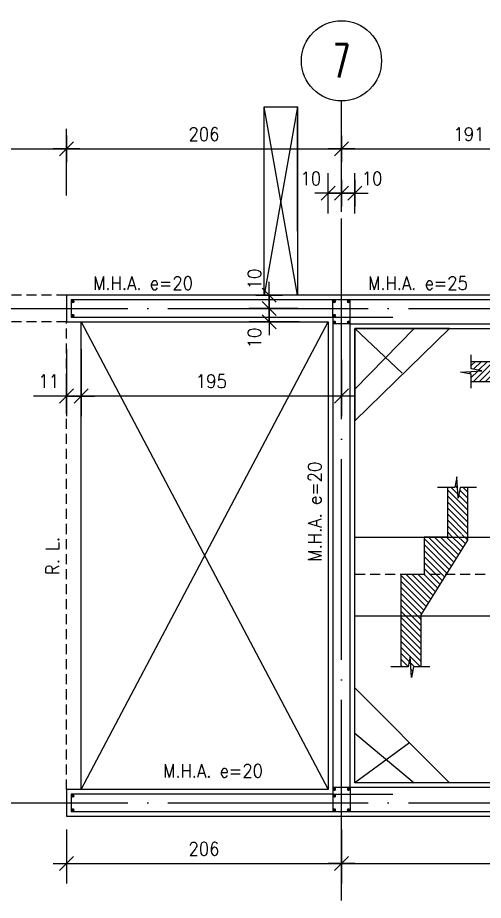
# Model space of a CAD drawing. Extents: x 2734 to 11344, y 4059 to 11529.
# Drawn here: x 5635 to 5984, y 5455 to 6115 of the extents above; entities that cross this region are included whole.
import ezdxf
from ezdxf.enums import TextEntityAlignment as Align

# ---------------------------------------------------------------- set-up
doc = ezdxf.new("R2010")
doc.units = 0
doc.header["$LTSCALE"] = 60
doc.header["$PDMODE"] = 1
doc.linetypes.add('EJES', pattern=[3, 2.5, -0.25, 0, -0.25])
doc.linetypes.add('HIDDEN2', pattern=[0.1875, 0.125, -0.0625])
doc.layers.get('0').update_dxf_attribs({"linetype": 'CONTINUOUS'})
doc.layers.get('DEFPOINTS').update_dxf_attribs({"linetype": 'CONTINUOUS'})
for name, color, linetype in [('CAJAP', 3, 'HIDDEN2'), ('COTAS', 3, 'CONTINUOUS'), ('CRUCES', 9, 'CONTINUOUS'), ('EJES', 1, 'EJES'), ('MALLA', 1, 'CONTINUOUS'), ('MUROS', 4, 'CONTINUOUS'), ('REFUERZOS', 3, 'HIDDEN2'), ('SECCION', 1, 'CONTINUOUS'), ('SHAFT', 1, 'CONTINUOUS'), ('TEXTOS', 2, 'CONTINUOUS'), ('VIGAS', 2, 'CONTINUOUS')]:
    doc.layers.add(name, color=color, linetype=linetype)
doc.styles.add('COTAS', font='romans.shx', dxfattribs={"width": 0.9})
doc.styles.add('ROMANS', font='romans.shx', dxfattribs={"width": 0.9, "height": 10})
doc.dimstyles.new('50', dxfattribs={"dimtxt": 10, "dimasz": 1, "dimexe": 15, "dimexo": 0, "dimgap": 6, "dimtad": 1, "dimdec": 8, "dimdsep": 46, "dimtxsty": 'COTAS', "dimblk": '$COTA$', "dimcen": 0.09, "dimdle": 10, "dimclrd": 256, "dimclre": 256, "dimclrt": 2, "dimadec": 0, "dimazin": 0, "dimtfac": 1, "dimtdec": 8, "dimtmove": 0, "dimatfit": 2, "dimfxl": 35, "dimfxlon": 1, "dimtolj": 1, "dimarcsym": 0})

# ---------------------------------------------------------------- blocks, each defined once
blk = doc.blocks.new('$COTA$')
at = {"layer": 'COTAS'}
for p, q in [((0, -10), (0, 10)), ((10, 0), (-10, 0)), ((5.3, 5.3), (-5.3, -5.3))]:
    blk.add_line(p, q, dxfattribs=at)
blk = doc.blocks.new('*D24')
at = {"layer": 'COTAS', "lineweight": -2, "transparency": 16777216}
for p, q in [((5671.46, 5507.7), (5671.46, 5467.31)), ((5877.46, 5507.7), (5877.46, 5467.31)), ((5672.46, 5482.31), (5876.46, 5482.31))]:
    blk.add_line(p, q, dxfattribs=at)
at = {"layer": 'DEFPOINTS', "color": 0, "transparency": 16777216}
for p in [(5671.46, 5507.7), (5877.46, 5507.7), (5877.46, 5482.31)]:
    blk.add_point(p, dxfattribs=at)
at = {"layer": 'COTAS', "lineweight": -2, "transparency": 16777216, "rotation": 180}
blk.add_blockref('$COTA$', (5671.46, 5482.31), dxfattribs=at)
at = {"layer": 'COTAS', "lineweight": -2, "transparency": 16777216}
blk.add_blockref('$COTA$', (5877.46, 5482.31), dxfattribs=at)
at = {"layer": 'COTAS', "color": 2, "transparency": 16777216, "insert": (5774.46, 5493.31), "char_height": 10, "attachment_point": 5, "style": 'COTAS'}
blk.add_mtext('\\A1;206', dxfattribs=at)
blk = doc.blocks.new('*D34')
at = {"layer": 'COTAS', "lineweight": -2, "transparency": 16777216}
for p, q in [((5877.46, 5502.7), (5877.46, 5467.31)), ((6317.46, 5502.7), (6317.46, 5467.31)), ((5878.46, 5482.31), (6316.46, 5482.31))]:
    blk.add_line(p, q, dxfattribs=at)
at = {"layer": 'DEFPOINTS', "color": 0, "transparency": 16777216}
for p in [(5877.46, 5502.7), (6317.46, 5502.7), (6317.46, 5482.31)]:
    blk.add_point(p, dxfattribs=at)
at = {"layer": 'COTAS', "lineweight": -2, "transparency": 16777216, "rotation": 180}
blk.add_blockref('$COTA$', (5877.46, 5482.31), dxfattribs=at)
at = {"layer": 'COTAS', "lineweight": -2, "transparency": 16777216}
blk.add_blockref('$COTA$', (6317.46, 5482.31), dxfattribs=at)
at = {"layer": 'COTAS', "color": 2, "transparency": 16777216, "insert": (6097.46, 5493.31), "char_height": 10, "attachment_point": 5, "style": 'COTAS'}
blk.add_mtext('\\A1;440', dxfattribs=at)
blk = doc.blocks.new('*D62')
at = {"layer": 'COTAS', "lineweight": -2, "transparency": 16777216}
for p, q in [((5671.46, 5982.23), (5671.46, 6032.23)), ((5877.46, 5982.23), (5877.46, 6032.23)), ((5672.46, 6017.23), (5876.46, 6017.23))]:
    blk.add_line(p, q, dxfattribs=at)
at = {"layer": 'DEFPOINTS', "color": 0, "transparency": 16777216}
for p in [(5877.46, 6017.23), (5671.46, 5972.4), (5877.46, 5972.07)]:
    blk.add_point(p, dxfattribs=at)
at = {"layer": 'COTAS', "lineweight": -2, "transparency": 16777216, "rotation": 180}
blk.add_blockref('$COTA$', (5671.46, 6017.23), dxfattribs=at)
at = {"layer": 'COTAS', "lineweight": -2, "transparency": 16777216}
blk.add_blockref('$COTA$', (5877.46, 6017.23), dxfattribs=at)
at = {"layer": 'COTAS', "color": 2, "transparency": 16777216, "insert": (5774.46, 6028.23), "char_height": 10, "attachment_point": 5, "style": 'COTAS'}
blk.add_mtext('\\A1;206', dxfattribs=at)
blk = doc.blocks.new('*D63')
at = {"layer": 'COTAS', "lineweight": -2, "transparency": 16777216}
for p, q in [((5877.46, 5982.23), (5877.46, 6032.23)), ((6068.46, 5982.23), (6068.46, 6032.23)), ((5878.46, 6017.23), (6067.46, 6017.23))]:
    blk.add_line(p, q, dxfattribs=at)
at = {"layer": 'DEFPOINTS', "color": 0, "transparency": 16777216}
for p in [(6068.46, 6017.23), (5877.46, 5972.07), (6068.46, 5972.4)]:
    blk.add_point(p, dxfattribs=at)
at = {"layer": 'COTAS', "lineweight": -2, "transparency": 16777216, "rotation": 180}
blk.add_blockref('$COTA$', (5877.46, 6017.23), dxfattribs=at)
at = {"layer": 'COTAS', "lineweight": -2, "transparency": 16777216}
blk.add_blockref('$COTA$', (6068.46, 6017.23), dxfattribs=at)
at = {"layer": 'COTAS', "color": 2, "transparency": 16777216, "insert": (5972.96, 6028.23), "char_height": 10, "attachment_point": 5, "style": 'COTAS'}
blk.add_mtext('\\A1;191', dxfattribs=at)
blk = doc.blocks.new('$EJE$')
at = {"color": 6}
blk.add_circle((0, 0), 30, dxfattribs=at)
at = {"color": 6, "style": 'COTAS', "width": 0.6}
blk.add_attdef('EJE', text='', height=25, dxfattribs=at).set_placement((0, 0), align=Align.MIDDLE)
blk = doc.blocks.new('*D140')
at = {"layer": 'COTAS', "lineweight": -2, "transparency": 16777216}
for p, q in [((5877.46, 5970.09), (5877.46, 5999.07)), ((5887.46, 5968.73), (5887.46, 5999.07)), ((5876.46, 5984.07), (5875.46, 5984.07)), ((5877.46, 5984.07), (5887.46, 5984.07)), ((5888.46, 5984.07), (5889.46, 5984.07))]:
    blk.add_line(p, q, dxfattribs=at)
at = {"layer": 'DEFPOINTS', "color": 0, "transparency": 16777216}
for p in [(5887.46, 5984.07), (5877.46, 5970.09), (5887.46, 5968.73)]:
    blk.add_point(p, dxfattribs=at)
at = {"layer": 'COTAS', "lineweight": -2, "transparency": 16777216}
blk.add_blockref('$COTA$', (5877.46, 5984.07), dxfattribs=at)
at = {"layer": 'COTAS', "lineweight": -2, "transparency": 16777216, "rotation": 180}
blk.add_blockref('$COTA$', (5887.46, 5984.07), dxfattribs=at)
at = {"layer": 'COTAS', "color": 2, "transparency": 16777216, "insert": (5900.42, 5995.07), "char_height": 10, "attachment_point": 5, "style": 'COTAS'}
blk.add_mtext('\\A1;10', dxfattribs=at)
blk = doc.blocks.new('*D144')
at = {"layer": 'COTAS', "lineweight": -2, "transparency": 16777216}
for p, q in [((5682.46, 5867.23), (5682.46, 5817.23)), ((5877.46, 5859.46), (5877.46, 5817.23)), ((5876.46, 5832.23), (5683.46, 5832.23))]:
    blk.add_line(p, q, dxfattribs=at)
at = {"layer": 'DEFPOINTS', "color": 0, "transparency": 16777216}
for p in [(5682.46, 5867.23), (5877.46, 5859.46), (5682.46, 5832.23)]:
    blk.add_point(p, dxfattribs=at)
at = {"layer": 'COTAS', "lineweight": -2, "transparency": 16777216, "rotation": 180}
blk.add_blockref('$COTA$', (5682.46, 5832.23), dxfattribs=at)
at = {"layer": 'COTAS', "lineweight": -2, "transparency": 16777216}
blk.add_blockref('$COTA$', (5877.46, 5832.23), dxfattribs=at)
at = {"layer": 'COTAS', "color": 2, "transparency": 16777216, "insert": (5779.96, 5843.23), "char_height": 10, "attachment_point": 5, "style": 'COTAS'}
blk.add_mtext('\\A1;195', dxfattribs=at)
blk = doc.blocks.new('*D145')
at = {"layer": 'COTAS', "lineweight": -2, "transparency": 16777216}
for p, q in [((5671.46, 5867.23), (5671.46, 5817.23)), ((5682.46, 5867.23), (5682.46, 5817.23)), ((5670.46, 5832.23), (5646.74, 5832.23)), ((5682.46, 5832.23), (5671.46, 5832.23)), ((5683.46, 5832.23), (5684.46, 5832.23))]:
    blk.add_line(p, q, dxfattribs=at)
at = {"layer": 'DEFPOINTS', "color": 0, "transparency": 16777216}
for p in [(5671.46, 5884.71), (5682.46, 5867.66), (5671.46, 5832.23)]:
    blk.add_point(p, dxfattribs=at)
at = {"layer": 'COTAS', "lineweight": -2, "transparency": 16777216}
blk.add_blockref('$COTA$', (5671.46, 5832.23), dxfattribs=at)
at = {"layer": 'COTAS', "lineweight": -2, "transparency": 16777216, "rotation": 180}
blk.add_blockref('$COTA$', (5682.46, 5832.23), dxfattribs=at)
at = {"layer": 'COTAS', "color": 2, "transparency": 16777216, "insert": (5658.1, 5843.23), "char_height": 10, "attachment_point": 5, "style": 'COTAS'}
blk.add_mtext('\\A1;11', dxfattribs=at)
blk = doc.blocks.new('*D146')
at = {"layer": 'COTAS', "lineweight": -2, "transparency": 16777216}
for p, q in [((5317.46, 5982.23), (5317.46, 6032.23)), ((5671.46, 5982.23), (5671.46, 6032.23)), ((5318.46, 6017.23), (5670.46, 6017.23))]:
    blk.add_line(p, q, dxfattribs=at)
at = {"layer": 'DEFPOINTS', "color": 0, "transparency": 16777216}
for p in [(5671.46, 6017.23), (5317.46, 5972.4), (5671.46, 5972.4)]:
    blk.add_point(p, dxfattribs=at)
at = {"layer": 'COTAS', "lineweight": -2, "transparency": 16777216, "rotation": 180}
blk.add_blockref('$COTA$', (5317.46, 6017.23), dxfattribs=at)
at = {"layer": 'COTAS', "lineweight": -2, "transparency": 16777216}
blk.add_blockref('$COTA$', (5671.46, 6017.23), dxfattribs=at)
at = {"layer": 'COTAS', "color": 2, "transparency": 16777216, "insert": (5494.46, 6028.23), "char_height": 10, "attachment_point": 5, "style": 'COTAS'}
blk.add_mtext('\\A1;354', dxfattribs=at)
blk = doc.blocks.new('*D199')
at = {"layer": 'COTAS', "lineweight": -2, "transparency": 16777216}
for p, q in [((5846.05, 5907.71), (5808.24, 5907.71)), ((5823.24, 5908.71), (5823.24, 5909.71)), ((5823.24, 5897.71), (5823.24, 5907.71)), ((5844.7, 5897.71), (5808.24, 5897.71)), ((5823.24, 5896.71), (5823.24, 5895.71))]:
    blk.add_line(p, q, dxfattribs=at)
at = {"layer": 'DEFPOINTS', "color": 0, "transparency": 16777216}
for p in [(5823.24, 5907.71), (5846.05, 5907.71), (5844.7, 5897.71)]:
    blk.add_point(p, dxfattribs=at)
at = {"layer": 'COTAS', "lineweight": -2, "transparency": 16777216}
for p, rotation in [((5823.24, 5907.71), 270), ((5823.24, 5897.71), 90)]:
    blk.add_blockref('$COTA$', p, dxfattribs=dict(at, rotation=rotation))
at = {"layer": 'COTAS', "color": 2, "transparency": 16777216, "insert": (5812.24, 5919.77), "char_height": 10, "attachment_point": 5, "rotation": 90, "style": 'COTAS'}
blk.add_mtext('\\A1;10', dxfattribs=at)
blk = doc.blocks.new('*D200')
at = {"layer": 'COTAS', "lineweight": -2, "transparency": 16777216}
for p, q in [((5823.24, 5898.71), (5823.24, 5899.71)), ((5844.7, 5897.71), (5808.24, 5897.71)), ((5823.24, 5897.71), (5823.24, 5887.71)), ((5846.05, 5887.71), (5808.24, 5887.71)), ((5823.24, 5886.71), (5823.24, 5885.71))]:
    blk.add_line(p, q, dxfattribs=at)
at = {"layer": 'DEFPOINTS', "color": 0, "transparency": 16777216}
for p in [(5844.7, 5897.71), (5823.24, 5887.71), (5846.05, 5887.71)]:
    blk.add_point(p, dxfattribs=at)
at = {"layer": 'COTAS', "lineweight": -2, "transparency": 16777216}
for p, rotation in [((5823.24, 5897.71), 270), ((5823.24, 5887.71), 90)]:
    blk.add_blockref('$COTA$', p, dxfattribs=dict(at, rotation=rotation))
at = {"layer": 'COTAS', "color": 2, "transparency": 16777216, "insert": (5812.24, 5875.64), "char_height": 10, "attachment_point": 5, "rotation": 90, "style": 'COTAS'}
blk.add_mtext('\\A1;10', dxfattribs=at)
blk = doc.blocks.new('*D201')
at = {"layer": 'COTAS', "lineweight": -2, "transparency": 16777216}
for p, q in [((5867.46, 5968.73), (5867.46, 5999.07)), ((5877.46, 5970.09), (5877.46, 5999.07)), ((5866.46, 5984.07), (5865.46, 5984.07)), ((5877.46, 5984.07), (5867.46, 5984.07)), ((5878.46, 5984.07), (5879.46, 5984.07))]:
    blk.add_line(p, q, dxfattribs=at)
at = {"layer": 'DEFPOINTS', "color": 0, "transparency": 16777216}
for p in [(5867.46, 5984.07), (5867.46, 5968.73), (5877.46, 5970.09)]:
    blk.add_point(p, dxfattribs=at)
at = {"layer": 'COTAS', "lineweight": -2, "transparency": 16777216}
blk.add_blockref('$COTA$', (5867.46, 5984.07), dxfattribs=at)
at = {"layer": 'COTAS', "lineweight": -2, "transparency": 16777216, "rotation": 180}
blk.add_blockref('$COTA$', (5877.46, 5984.07), dxfattribs=at)
at = {"layer": 'COTAS', "color": 2, "transparency": 16777216, "insert": (5854.49, 5995.07), "char_height": 10, "attachment_point": 5, "style": 'COTAS'}
blk.add_mtext('\\A1;10', dxfattribs=at)

msp = doc.modelspace()

# ---------------------------------------------------------------- hatches: boundary and pattern name
at = {"layer": 'SECCION'}
h = msp.add_hatch(dxfattribs=at)
h.set_pattern_fill('ANSI31', color=9)
h.set_pattern_definition([(45, (-114726.9315, -71005.0008), (-2.24506403, 2.24506403), [])])
h.paths.add_polyline_path([(6009.15391292, 5843.11697482), (6009.15391292, 5858.11697482), (6041.45585631, 5858.11697482), (6041.45585631, 5822.92826019)])
h.paths.add_polyline_path([(5974.68267339, 5852.61697482), (5974.68267339, 5858.11697482), (6009.15391292, 5858.11697482), (6009.15391292, 5843.11697482), (5974.68267339, 5843.11697482), (5974.68267339, 5848.61697482), (5966.68267339, 5850.11697482), (5982.68267339, 5851.11697482)])
h.paths.add_polyline_path([(6066.49854055, 5840.61697482), (6060.59057828, 5827.89003778), (6067.21528044, 5823.16105045), (6052.28165903, 5828.99088334), (6058.9063612, 5824.261896), (6054.50214493, 5814.77432981), (6041.45585631, 5822.92826019), (6041.45585631, 5840.61697482)])
h = msp.add_hatch(dxfattribs=at)
h.set_pattern_fill('ANSI31', color=9, angle=270)
h.set_pattern_definition([(315, (10687.605, 11430.4138), (2.245064, 2.245064), [])])
h.paths.add_polyline_path([(5936.95870843, 5629.53691925), (5931.45870843, 5629.53691925), (5929.95870843, 5621.53691925), (5928.95870843, 5637.53691925), (5927.45870843, 5629.53691925), (5921.95870843, 5629.53691925), (5921.95870843, 5667.70691493), (5936.95870843, 5667.70691493)])
h.paths.add_polyline_path([(5936.95870843, 5669.40497154), (5936.95870843, 5667.70691493), (5921.95870843, 5667.70691493), (5921.95870843, 5698.70691493), (5939.45870843, 5698.70691493), (5955.27242306, 5698.70691493)])
h.paths.add_polyline_path([(5956.95870843, 5728.70691493), (5956.95870843, 5726.70691493), (5939.45870843, 5726.70691493), (5939.45870843, 5698.70691493), (5955.27242306, 5698.70691493), (5971.95870843, 5725.40497154), (5971.95870843, 5729.20691493), (5957.28904164, 5728.70691493)])
h.paths.add_polyline_path([(5962.45870843, 5763.81296842), (5956.95870843, 5763.81296842), (5956.95870843, 5728.70691493), (5971.95870843, 5728.70691493), (5971.95870843, 5763.81296842), (5966.45870843, 5763.81296842), (5964.95870843, 5755.81296842), (5963.95870843, 5771.81296842)])

# ---------------------------------------------------------------- linework, layer by layer
at = {"layer": 'CAJAP'}
msp.add_line((6041.45585631, 5698.70691493), (5887.45585631, 5698.70691493), dxfattribs=at)
at = {"layer": 'CRUCES'}
for p, q in [((5844.45585631, 6048.70691493), (5819.45585631, 5907.70691493)), ((5844.45585631, 5907.70691493), (5819.45585631, 6048.70691493)), ((5682.45585631, 5537.70691493), (5867.45585631, 5887.70691493)), ((5682.45585631, 5887.70691493), (5867.45585631, 5537.70691493)), ((5887.45585631, 5837.42309013), (5931.83485073, 5882.70691493)), ((5922.95585631, 5849.20691493), (5887.45585631, 5882.70691493)), ((5887.45585631, 5579.99073973), (5931.83485073, 5542.70691493)), ((5928.53838616, 5572.62438509), (5887.45585631, 5542.70691493))]:
    msp.add_line(p, q, dxfattribs=at)
at = {"layer": 'EJES'}
for points in [[(5877.45585631, 5454.78368837), (5877.45585631, 6053.0765561)], [(3946.45585631, 5897.70691493), (7044.95585631, 5897.70691493)], [(3946.45585631, 5527.70691493), (7044.95585631, 5527.70691493)]]:
    msp.add_lwpolyline(points, dxfattribs=at)
at = {"layer": 'MALLA'}
for p, q in [((5870.95585631, 5891.20691493), (5870.95585631, 5904.20691493)), ((5883.95585631, 5886.20691493), (5883.95585631, 5904.20691493)), ((5870.95585631, 5891.20691493), (5915.95585631, 5891.20691493)), ((5883.95585631, 5886.20691493), (5870.95585631, 5886.20691493)), ((5883.95585631, 5539.20691493), (5870.95585631, 5539.20691493)), ((5883.95585631, 5539.20691493), (5883.95585631, 5521.20691493)), ((5870.95585631, 5534.20691493), (5915.95585631, 5534.20691493)), ((5870.95585631, 5534.20691493), (5870.95585631, 5521.20691493))]:
    msp.add_line(p, q, dxfattribs=at)
msp.add_lwpolyline([(5870.95585631, 5891.20691493), (5870.95585631, 5534.20691493), (5674.95585631, 5534.20691493), (5674.95585631, 5521.20691493), (6323.95585631, 5521.20691493), (6323.95585631, 5774.20691493), (6310.95585631, 5774.20691493), (6310.95585631, 5539.20691493), (5883.95585631, 5539.20691493), (5883.95585631, 5886.20691493), (6458.95585631, 5886.20691493), (6458.95585631, 5904.20691493), (6077.45585631, 5904.20691493), (6077.45585631, 6425.20691493), (6059.45585631, 6425.20691493), (6059.45585631, 5904.20691493), (5674.95585631, 5904.20691493), (5674.95585631, 5891.20691493)], close=True, dxfattribs=at)
at = {"layer": 'MALLA', "const_width": 1.25}
for points in [[(5675.58085631, 5902.95691493, -1), (5676.83085631, 5902.95691493, -1)], [(5871.58085631, 5902.95691493, -1), (5872.83085631, 5902.95691493, -1)], [(5882.08085631, 5902.95691493, -1), (5883.33085631, 5902.95691493, -1)], [(5675.58085631, 5892.45691493, -1), (5676.83085631, 5892.45691493, -1)], [(5871.58085631, 5892.45691493, -1), (5872.83085631, 5892.45691493, -1)], [(5871.58085631, 5887.45691493, -1), (5872.83085631, 5887.45691493, -1)], [(5882.08085631, 5887.45691493, -1), (5883.33085631, 5887.45691493, -1)], [(5871.58085631, 5537.95691493, -1), (5872.83085631, 5537.95691493, -1)], [(5882.08085631, 5537.95691493, -1), (5883.33085631, 5537.95691493, -1)], [(5675.58085631, 5532.95691493, -1), (5676.83085631, 5532.95691493, -1)], [(5871.58085631, 5532.95691493, -1), (5872.83085631, 5532.95691493, -1)], [(5675.58085631, 5522.45691493, -1), (5676.83085631, 5522.45691493, -1)], [(5871.58085631, 5522.45691493, -1), (5872.83085631, 5522.45691493, -1)], [(5882.08085631, 5522.45691493, -1), (5883.33085631, 5522.45691493, -1)]]:
    msp.add_lwpolyline(points, format="xyb", close=True, dxfattribs=at)
at = {"layer": 'MUROS'}
msp.add_lwpolyline([(5867.45585631, 5887.70691493), (5867.45585631, 5537.70691493), (5671.45585631, 5537.70691493), (5671.45585631, 5517.70691493), (6327.45585631, 5517.70691493), (6327.45585631, 5777.70691493), (6307.45585631, 5777.70691493), (6307.45585631, 5542.70691493), (5887.45585631, 5542.70691493), (5887.45585631, 5882.70691493), (6462.45585631, 5882.70691493), (6462.45585631, 5907.70691493), (6080.95585631, 5907.70691493), (6080.95585631, 6428.70691493), (6055.95585631, 6428.70691493), (6055.95585631, 5907.70691493), (5671.45585631, 5907.70691493), (5671.45585631, 5887.70691493)], close=True, dxfattribs=at)
at = {"layer": 'REFUERZOS'}
for p, q in [((5671.45585631, 5907.70691493), (5317.45585631, 5907.70691493)), ((5671.45585631, 5887.70691493), (5317.45585631, 5887.70691493)), ((5671.45585631, 5537.70691493), (5671.45585631, 5887.70691493))]:
    msp.add_line(p, q, dxfattribs=at)
at = {"layer": 'SECCION', "color": 9}
for points in [[(5974.68267339, 5838.11697482), (5974.68267339, 5848.61697482), (5966.68267339, 5850.11697482), (5982.68267339, 5851.11697482), (5974.68267339, 5852.61697482), (5974.68267339, 5863.11697482)], [(5978.5486926, 5763.81296842), (5966.45870843, 5763.81296842), (5964.95870843, 5755.81296842), (5963.95870843, 5771.81296842), (5962.45870843, 5763.81296842), (5949.36047682, 5763.81296842)], [(5943.5486926, 5629.53691925), (5931.45870843, 5629.53691925), (5929.95870843, 5621.53691925), (5928.95870843, 5637.53691925), (5927.45870843, 5629.53691925), (5914.36047682, 5629.53691925)]]:
    msp.add_lwpolyline(points, dxfattribs=at)
at = {"layer": 'SECCION'}
for points in [[(5974.68267339, 5858.11697482), (6041.45585631, 5858.11697482), (6041.45585631, 5840.61697482), (6066.49854055, 5840.61697482)], [(5974.68267339, 5843.11697482), (6009.15391292, 5843.11697482), (6054.50214493, 5814.77432981)], [(5956.95870843, 5763.81296842), (5956.95870843, 5726.70691493), (5939.45870843, 5726.70691493), (5939.45870843, 5698.70691493), (5921.95870843, 5698.70691493), (5921.95870843, 5629.53691925)], [(5971.95870843, 5763.81296842), (5971.95870843, 5724.40497154), (5936.95870843, 5668.40497154), (5936.95870843, 5629.53691925)]]:
    msp.add_lwpolyline(points, dxfattribs=at)
at = {"layer": 'SHAFT'}
msp.add_line((5844.45585631, 5955.59239478), (5844.45585631, 6039.84828894), dxfattribs=at)
for points in [[(5844.45585631, 5907.70691493), (5819.45585631, 5907.70691493), (5819.45585631, 6048.70691493), (5844.45585631, 6048.70691493)], [(5887.45585631, 5882.70691493), (5887.45585631, 5813.70691493), (5958.45585631, 5882.70691493)], [(5887.45585631, 5542.70691493), (5887.45585631, 5613.70691493), (5958.45585631, 5542.70691493)]]:
    msp.add_lwpolyline(points, close=True, dxfattribs=at)
at = {"layer": 'VIGAS'}
for p, q in [((5682.45585631, 5537.70691493), (5682.45585631, 5887.70691493)), ((5887.45585631, 5726.70691493), (6041.45585631, 5726.70691493)), ((5887.45585631, 5667.70691493), (6041.45585631, 5667.70691493))]:
    msp.add_line(p, q, dxfattribs=at)

# ---------------------------------------------------------------- block references
msp.add_blockref('$EJE$', (5877.45585631, 6083.0765561)).add_auto_attribs({'EJE': '7'})

# ---------------------------------------------------------------- texts
at = {"layer": 'TEXTOS', "style": 'ROMANS', "width": 0.9}
for s, p in [('M.H.A. e=20', (5728.77862503, 5916.70691493)), ('M.H.A. e=25', (5934.73751377, 5916.70691493)), ('M.H.A. e=20', (5781.17230171, 5551.71350563))]:
    msp.add_text(s, height=10, dxfattribs=at).set_placement(p, align=Align.MIDDLE)
for s, p in [('M.H.A. e=20', (5857.42004835, 5745.66571628)), ('R. L.', (5660.9478576, 5712.50937369))]:
    msp.add_text(s, height=10, rotation=90, dxfattribs=at).set_placement(p, align=Align.MIDDLE)

# ---------------------------------------------------------------- dimensions: what is measured, and where the dimension line sits
at = {"layer": 'COTAS'}
for base, p1, p2, picture, middle in [((5671.4558563143, 6017.2344090487), (5317.4558563143, 5972.397539949), (5671.4558563143, 5972.397539949), '*D146', (5494.4558563143, 6028.2344090487)), ((5877.4558563143, 5482.3140779165), (5671.4558563143, 5507.6974964591), (5877.4558563143, 5507.6974964591), '*D24', (5774.4558563143, 5493.3140779165))]:
    dim = msp.add_linear_dim(base=base, p1=p1, p2=p2, dimstyle='50', dxfattribs=at)
    dim.commit()
    dim.dimension.update_dxf_attribs({"geometry": picture, "text_midpoint": middle})
for base, p1, p2, picture, middle in [((5877.4558563143, 6017.2344090487), (5671.4558563143, 5972.397539949), (5877.4558563143, 5972.0705020659), '*D62', (5774.4558563143, 6028.2344090487)), ((6068.4558563143, 6017.2344090487), (5877.4558563143, 5972.0705020659), (6068.4558563143, 5972.397539949), '*D63', (5972.9558563143, 6028.2344090487)), ((6317.4558563143, 5482.3140779165), (5877.4558563143, 5502.6974964591), (6317.4558563143, 5502.6974964591), '*D34', (6097.4558563143, 5493.3140779165))]:
    dim = msp.add_linear_dim(base=base, p1=p1, p2=p2, dimstyle='50', override={"dimtmove": 1}, dxfattribs=at)
    dim.commit()
    dim.dimension.update_dxf_attribs({"geometry": picture, "text_midpoint": middle})
for base, p1, p2, angle, picture, middle in [((5867.4558563143, 5984.0705020659), (5877.4558563143, 5970.0853792356), (5867.4558563143, 5968.7275916655), 180, '*D201', (5854.4948601464, 5984.0705020659)), ((5823.2397108402, 5907.7069149326), (5844.6962093819, 5897.7069149326), (5846.053996952, 5907.7069149326), 90, '*D199', (5823.2397108402, 5919.7705097371)), ((5823.2397108402, 5887.7069149326), (5844.6962093819, 5897.7069149326), (5846.053996952, 5887.7069149326), 270, '*D200', (5823.2397108402, 5875.643320128))]:
    dim = msp.add_linear_dim(base=base, p1=p1, p2=p2, angle=angle, dimstyle='50', override={"dimtmove": 1}, dxfattribs=at)
    dim.commit()
    dim.dimension.update_dxf_attribs({"geometry": picture, "text_midpoint": middle, "dimtype": 160})
dim = msp.add_linear_dim(base=(5887.4558563143, 5984.0705020659), p1=(5877.4558563143, 5970.0853792356), p2=(5887.4558563143, 5968.7275916655), dimstyle='50', override={"dimtmove": 1}, dxfattribs=at)
dim.commit()
dim.dimension.update_dxf_attribs({"geometry": '*D140', "text_midpoint": (5900.4168524822, 5984.0705020659), "dimtype": 160})
for base, p1, p2, picture, middle in [((5671.4558563143, 5832.2292924502), (5682.4558563143, 5867.660187978), (5671.4558563143, 5884.7069149326), '*D145', (5658.0987134572, 5843.2292924502)), ((5682.4558563143, 5832.2292924502), (5877.4558563143, 5859.4633918421), (5682.4558563143, 5867.2292924502), '*D144', (5779.9558563143, 5843.2292924502))]:
    dim = msp.add_linear_dim(base=base, p1=p1, p2=p2, angle=180, dimstyle='50', dxfattribs=at)
    dim.commit()
    dim.dimension.update_dxf_attribs({"geometry": picture, "text_midpoint": middle})

doc.saveas('drawing.dxf')
